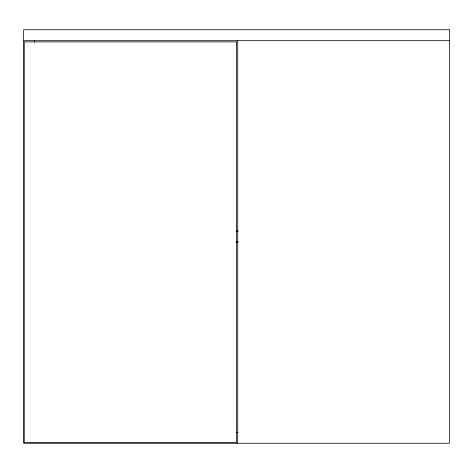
<?xml version="1.0" encoding="UTF-8"?>
<svg xmlns="http://www.w3.org/2000/svg" width="473" height="473" viewBox="0 0 473 473"><rect width="100%" height="100%" fill="white"/><g stroke="black" fill="none" stroke-linecap="round" stroke-linejoin="round"><path stroke-width="0.71" d="M23.65 40.678L449.35 40.678M236.133 231.025L238.345 231.025M236.133 241.975L238.345 241.975M236.5 432.322L237.978 432.322M237.718 40.678L237.718 443.266M34.594 40.678L34.594 42.156M449.35 29.734L23.65 29.734L23.65 443.266L449.35 443.266L449.35 29.734M236.5 41.896L24.259 41.896L24.259 442.663L236.5 442.663L236.5 41.896"/></g></svg>
